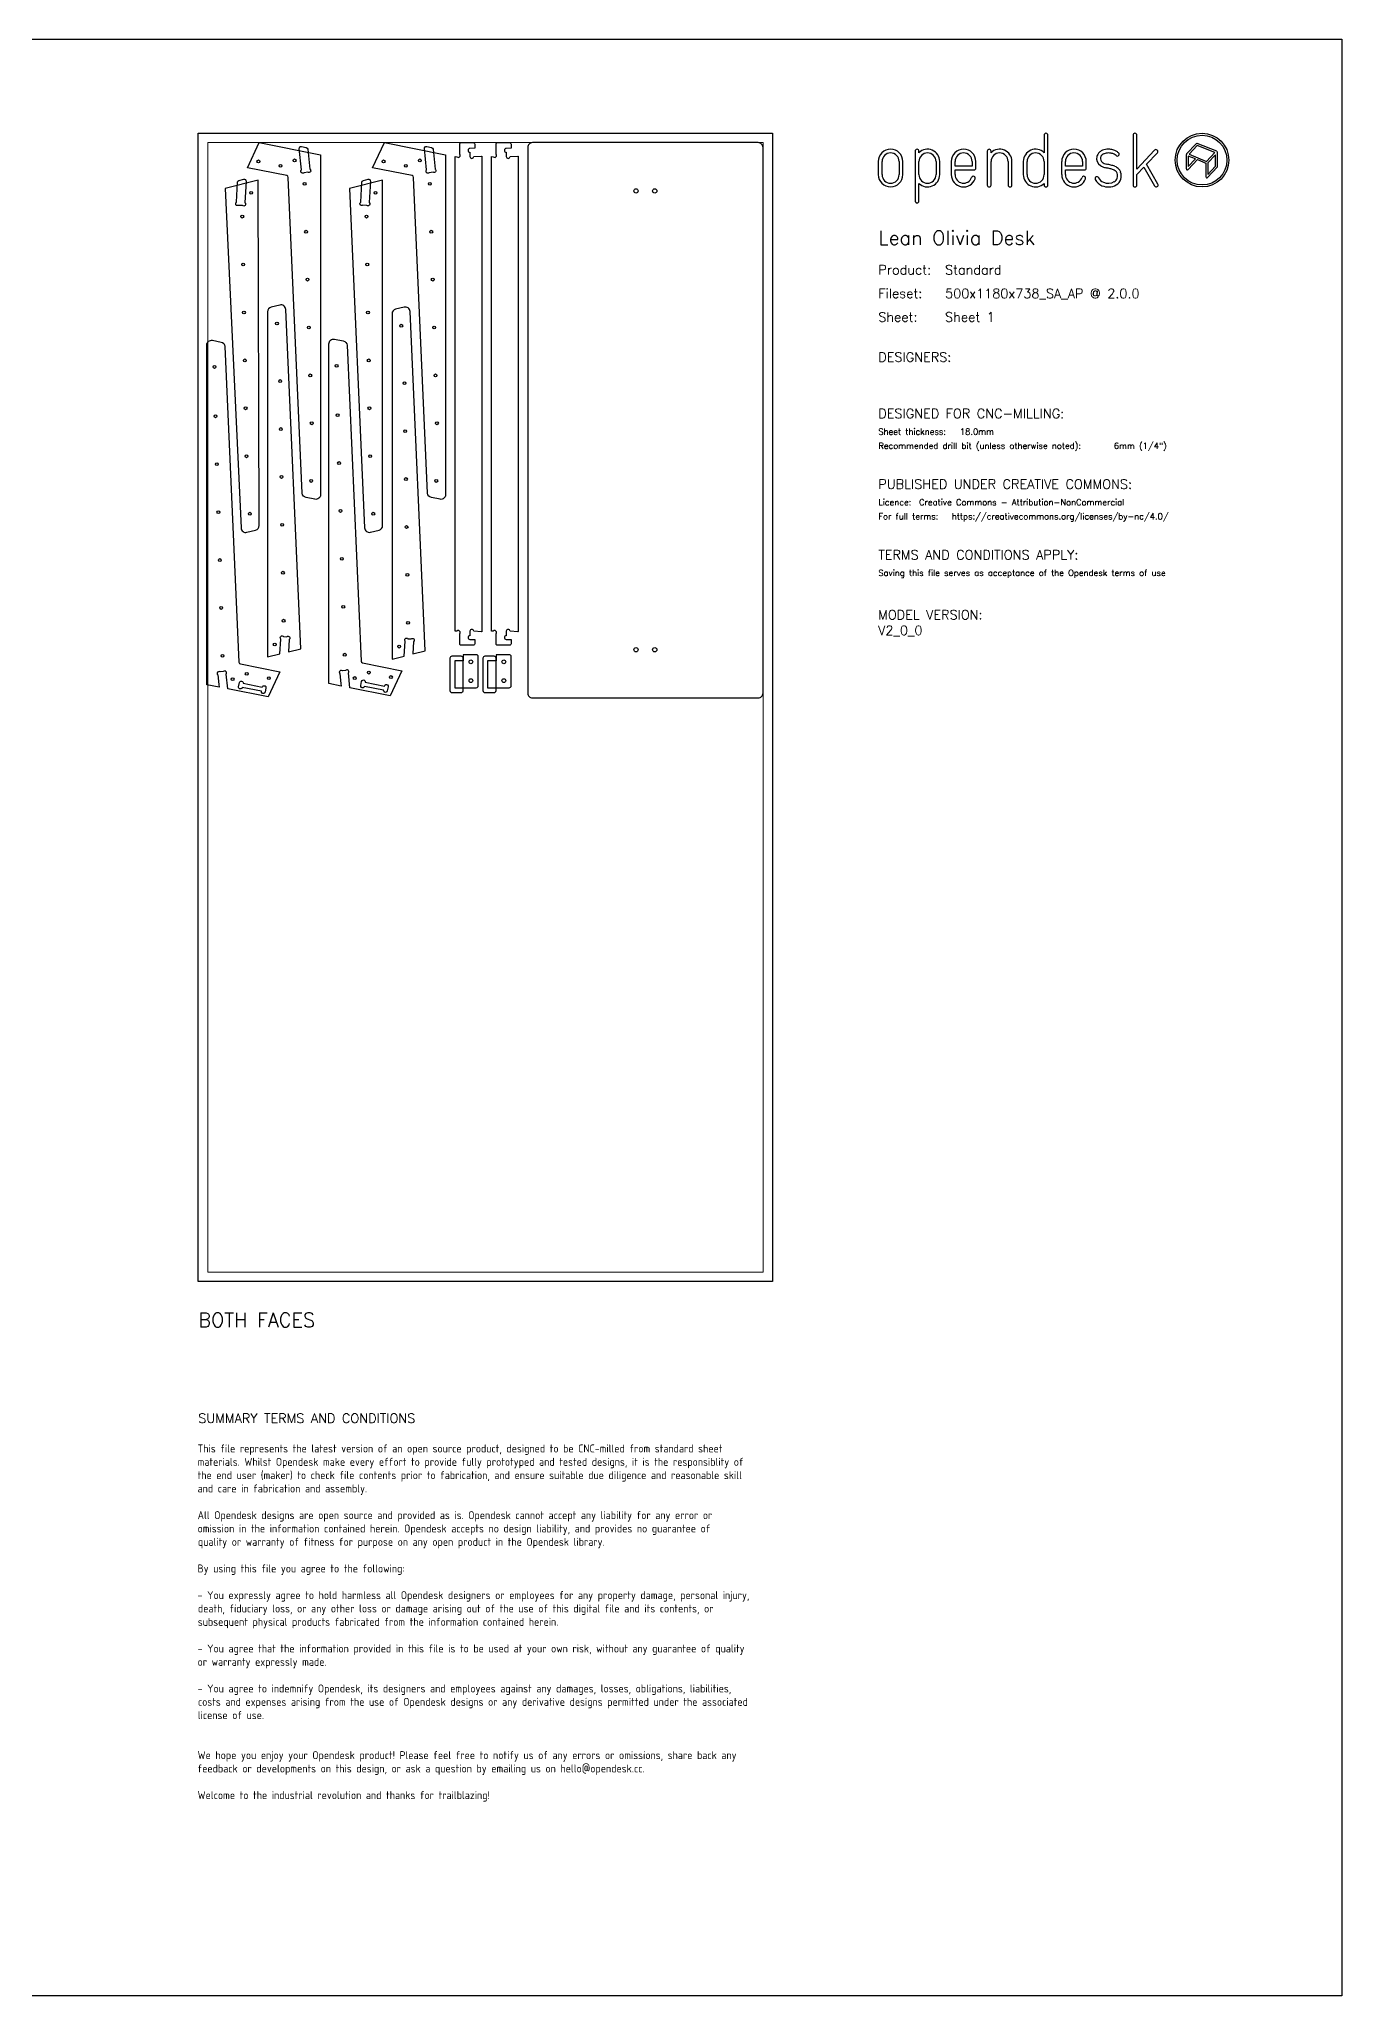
# Model space of a CAD drawing. Header units: millimetres. Extents: x -300 to 5880, y -300 to 4158.
# Drawn here: x 3112 to 5880, y 0 to 4158 of the extents above; entities that cross this region are included whole.
import ezdxf
from ezdxf.enums import TextEntityAlignment as Align

# ---------------------------------------------------------------- set-up
doc = ezdxf.new("R2010")
doc.units = ezdxf.units.MM
doc.layers.add('00-NOPRINT_TEXT', color=7, linetype='Continuous', lineweight=25)
doc.layers.add('00_NOPRINT_TOLERANCE', color=7, linetype='Continuous', lineweight=5)
for name, color, linetype, lineweight, true_color in [('BOARD_$TH-NOMINAL', 3, 'Continuous', 30, 0x00ff00), ('TOP-CUT-INSIDE_18.000MM', 1, 'Continuous', 25, 0xff1c00), ('TOP-CUT-OUTSIDE_18.000MM', 220, 'Continuous', 25, 0xff00d1), ('TOP-HOLE-6.000MM-DIAM_14.000MM', 220, 'Continuous', 25, 0xff00c7), ('TOP-HOLE-8.000MM-DIAM_18.000MM', 3, 'Continuous', 25, 0x00ff0c), ('TOP-HOLE-9.000MM-DIAM_13.000MM', 190, 'Continuous', 25, 0x9500ff), ('TOP-POCKET-INSIDE_12.000MM', 140, 'Continuous', 25, 0x00b1ff), ('TOP-POCKET-INSIDE_9.000MM', 60, 'Continuous', 25, 0xb0ff00)]:
    doc.layers.add(name, color=color, linetype=linetype, lineweight=lineweight, true_color=true_color)
doc.layers.add('TOP-CHAMFER-ONLINE_14MM', color=70, linetype='Continuous', true_color=0x8fff00)
doc.styles.add('OD-ISOCP-17_221', font='isocp.shx')
doc.styles.add('OD-ISOCP-17_222', font='isocp.shx')
doc.styles.add('OD-ISOCP-17_223', font='isocp.shx')
doc.styles.add('OD-ISOCP-17_224', font='isocp.shx')
doc.styles.add('OD-ISOCP-17_225', font='isocp.shx')
doc.styles.add('OD-ISOCP-17_226', font='isocp.shx')
doc.styles.add('OD-ISOCP-17_227', font='isocp.shx')
doc.styles.add('OD-ISOCP-17_228', font='isocp.shx')
doc.styles.add('OD-ISOCP-17_229', font='isocp.shx')
doc.styles.add('OD-ISOCP-17_230', font='isocp.shx')
doc.styles.add('OD-ISOCP-17_231', font='isocp.shx')
doc.styles.add('OD-ISOCP-17_232', font='isocp.shx')
doc.styles.add('OD-ISOCP-17_233', font='isocp.shx')
doc.styles.add('OD-ISOCP-17_234', font='isocp.shx')
doc.styles.add('OD-ISOCP-17_235', font='isocp.shx')
doc.styles.add('OD-ISOCP-17_236', font='isocp.shx')
doc.styles.add('OD-ISOCP-17_237', font='isocp.shx')
doc.styles.add('OD-ISOCP-17_238', font='isocp.shx')
doc.styles.add('OD-ISOCP-17_239', font='isocp.shx')
doc.styles.add('OD-SIMPLEX-13_86', font='simplex.shx')
doc.styles.add('OD-SIMPLEX-20_82', font='simplex.shx')
doc.styles.add('OD-SIMPLEX-20_86', font='simplex.shx')
doc.styles.add('OD-SIMPLEX-20_88', font='simplex.shx')
doc.styles.add('OD-SIMPLEX-30_83', font='simplex.shx')
doc.styles.add('OD-SIMPLEX-30_87', font='simplex.shx')

# ---------------------------------------------------------------- blocks, each defined once
blk = doc.blocks.new('Borders Opendesk_7')
at = {"layer": '00-NOPRINT_TEXT'}
for p, q in [((0, 4158), (5880, 4158)), ((5880, 4158), (5880, 0)), ((5247.4, 3954), (5247.4, 3916.7)), ((5255.3, 3848), (5255.3, 3954)), ((5436.4, 3954), (5436.4, 3848)), ((5444.4, 3881.9), (5444.4, 3954)), ((4973.4, 3920.1), (4973.4, 3814.1)), ((4981.3, 3916.7), (4981.3, 3920.1)), ((5126.6, 3920.1), (5126.6, 3848)), ((5134.5, 3916.7), (5134.5, 3920.1)), ((5482.1, 3922), (5444.4, 3881.9)), ((5464.8, 3892.1), (5487.9, 3916.6)), ((5549.5, 3912.6), (5549.5, 3882.2)), ((5570.5, 3935.8), (5550.1, 3914)), ((5553.7, 3909.6), (5553.7, 3887.4)), ((5568.8, 3903.5), (5553.7, 3909.6)), ((5572.6, 3931.9), (5555.2, 3913.4)), ((5555.2, 3913.4), (5592.6, 3898.3)), ((5610, 3916.9), (5572.6, 3931.9)), ((5614.4, 3919.6), (5572.8, 3936.3)), ((5592.6, 3898.3), (5610, 3916.9)), ((5611.5, 3912.4), (5595.2, 3895.1)), ((5611.5, 3888.1), (5611.5, 3912.4)), ((5615.7, 3887.3), (5615.7, 3917.6)), ((4895, 3898), (4895, 3870.1)), ((4902.9, 3870.1), (4902.9, 3898)), ((4939.3, 3898), (4939.3, 3870.1)), ((4947.3, 3870.1), (4947.3, 3898)), ((4981.3, 3870.1), (4981.3, 3898)), ((5017.7, 3898), (5017.7, 3870.1)), ((5025.6, 3870.1), (5025.6, 3898)), ((5050, 3898), (5050, 3870.1)), ((5058, 3888.1), (5058, 3898)), ((5094.4, 3888.1), (5058, 3888.1)), ((5058, 3870.1), (5058, 3880.1)), ((5058, 3880.1), (5098.3, 3880.1)), ((5094.4, 3898), (5094.4, 3888.1)), ((5102.3, 3884.1), (5102.3, 3898)), ((5134.5, 3848), (5134.5, 3898)), ((5170.9, 3898), (5170.9, 3848)), ((5178.9, 3848), (5178.9, 3898)), ((5203, 3898), (5203, 3870.1)), ((5211, 3870.1), (5211, 3898)), ((5247.4, 3898), (5247.4, 3870.1)), ((5284.6, 3898), (5284.6, 3870.1)), ((5292.6, 3888.1), (5292.6, 3898)), ((5329, 3888.1), (5292.6, 3888.1)), ((5292.6, 3870.1), (5292.6, 3880.1)), ((5292.6, 3880.1), (5332.9, 3880.1)), ((5329, 3898), (5329, 3888.1)), ((5336.9, 3884.1), (5336.9, 3898)), ((5444.4, 3870.4), (5459.1, 3886)), ((5444.4, 3848), (5444.4, 3870.4)), ((5459.1, 3886), (5482.1, 3846)), ((5489, 3850), (5464.8, 3892.1)), ((5553.1, 3880.8), (5572.9, 3901.9)), ((5553.7, 3887.4), (5568.8, 3903.5)), ((5572.9, 3901.9), (5591.1, 3894.5)), ((5591.1, 3894.5), (5591.1, 3865.5)), ((5594.7, 3864.1), (5615.1, 3885.8)), ((5595.2, 3895.1), (5595.2, 3870.7)), ((5595.2, 3870.7), (5611.5, 3888.1)), ((4981.3, 3814.1), (4981.3, 3851.4)), ((5247.4, 3851.4), (5247.4, 3848)), ((5880, 0), (0, 0))]:
    blk.add_line(p, q, dxfattribs=at)
for radius in [57, 52.9]:
    blk.add_circle((5582.9, 3901), radius, dxfattribs=at)
for centre, radius, start, end in [((5251.3, 3954), 3.97, 0, 180), ((5440.4, 3954), 3.97, 0, 180), ((4921.1, 3898), 26.1, 0, 180), ((4921.1, 3898), 18.2, 0, 180), ((4977.3, 3920.1), 3.97, 0, 180), ((4999.5, 3898), 26.1, 0, 134.1316), ((4999.5, 3898), 18.2, 0, 180), ((5076.2, 3898), 26.1, 0, 180), ((5076.2, 3898), 18.2, 0, 180), ((5130.6, 3920.1), 3.97, 0, 180), ((5152.7, 3898), 26.1, 0, 134.1316), ((5152.7, 3898), 18.2, 0, 180), ((5229.2, 3898), 26.1, 45.8684, 180), ((5229.2, 3898), 18.2, 0, 180), ((5310.8, 3898), 26.1, 0, 180), ((5310.8, 3898), 18.2, 0, 180), ((5377.2, 3904.5), 18.3, 167.0964, 235.8453), ((5375.9, 3904.8), 16.9, 150.5139, 167.0489), ((5377.5, 3903.4), 19, 138.9882, 149.267), ((5377.5, 3903.4), 19, 127.9168, 138.9882), ((5380.5, 3899.5), 24, 111.7012, 127.9168), ((5375.9, 3904.8), 8.99, 151.0519, 168.0238), ((5377.5, 3903.4), 11.1, 138.9882, 148.8091), ((5377.5, 3903.4), 11.1, 127.9168, 138.9882), ((5380.5, 3899.5), 16, 111.7012, 127.9168), ((5383.5, 3891.9), 32.1, 90, 111.7012), ((5383.5, 3891.9), 24.2, 90, 111.7012), ((5383.5, 3878.8), 45.3, 80.7104, 90), ((5383.5, 3878.8), 37.3, 80.7104, 90), ((5385.9, 3893.2), 22.7, 71.5035, 80.7104), ((5385.9, 3893.2), 30.7, 71.5035, 80.7104), ((5387.1, 3896.7), 19, 61.0356, 71.5035), ((5387.1, 3896.7), 26.9, 61.0356, 71.5035), ((5387.1, 3896.7), 19, 46.7983, 61.0356), ((5387.1, 3896.7), 26.9, 46.7983, 61.0356), ((5402.8, 3913.5), 3.97, 226.7983, 46.7983), ((5485, 3919.3), 3.97, 316.7135, 136.7135), ((5551.6, 3912.6), 2.06, 136.7696, 180), ((5572, 3934.4), 2.06, 68.0714, 136.7696), ((5613.6, 3917.6), 2.06, 0, 68.0714), ((4921.1, 3870.1), 26.1, 180, 0), ((4921.1, 3870.1), 18.2, 180, 0), ((4999.5, 3870.1), 18.2, 180, 0), ((4999.5, 3870.1), 26.1, 225.8684, 0), ((5076.2, 3870.1), 26.1, 180, 340.0258), ((5076.2, 3870.1), 18.2, 180, 340.0258), ((5098.3, 3884.1), 3.97, 270, 0), ((5229.2, 3870.1), 26.1, 180, 314.1316), ((5229.2, 3870.1), 18.2, 180, 0), ((5310.8, 3870.1), 26.1, 180, 340.0258), ((5310.8, 3870.1), 18.2, 180, 340.0258), ((5332.9, 3884.1), 3.97, 270, 0), ((5377.2, 3904.5), 10.3, 167.9603, 235.8613), ((5382, 3911.6), 26.9, 235.8511, 248.0912), ((5382, 3911.6), 18.9, 235.8511, 248.0912), ((5388.7, 3928.4), 44.9, 248.0912, 257.5385), ((5388.7, 3928.4), 37, 248.0912, 257.5385), ((5300, 3526.6), 366.5, 76.1947, 77.5385), ((5300, 3526.6), 374.5, 76.1947, 77.5385), ((5372.7, 3822.5), 61.9, 69.1442, 76.1947), ((5372.7, 3822.5), 69.8, 69.1442, 76.1947), ((5389.5, 3866.6), 14.6, 38.9291, 69.1442), ((5389.5, 3866.6), 22.5, 38.9291, 69.1442), ((5393.9, 3870.2), 8.99, 17.5834, 38.9291), ((5385.6, 3867.6), 17.6, 343.8033, 17.5834), ((5393.9, 3870.2), 16.9, 17.5834, 38.9291), ((5385.6, 3867.6), 25.5, 343.8033, 17.5834), ((5551.6, 3882.2), 2.06, 180, 316.7696), ((5613.6, 3887.3), 2.06, 316.7696, 0), ((5097, 3862.6), 3.97, 340.0258, 160.0258), ((5130.6, 3848), 3.97, 180, 0), ((5174.9, 3848), 3.97, 180, 0), ((5251.3, 3848), 3.97, 180, 0), ((5331.6, 3862.6), 3.97, 340.0258, 160.0258), ((5359.7, 3861.7), 3.97, 24.786, 204.786), ((5380.2, 3871.2), 26.6, 204.786, 247.9544), ((5380.2, 3871.2), 18.7, 204.786, 247.9544), ((5383.5, 3879.3), 35.4, 247.9544, 298.2026), ((5383.5, 3879.3), 27.4, 247.9544, 298.2026), ((5390.6, 3866.1), 12.5, 298.2026, 343.8033), ((5390.6, 3866.1), 20.4, 298.2026, 343.8033), ((5440.4, 3848), 3.97, 180, 0), ((5485.5, 3848), 3.97, 209.8417, 29.8417), ((5593.2, 3865.5), 2.06, 180, 316.7696), ((4977.3, 3814.1), 3.97, 180, 0)]:
    blk.add_arc(centre, radius, start, end, dxfattribs=at)
at = {"layer": '00_NOPRINT_TOLERANCE', "ltscale": 0.379202}
for p, q in [((3450, 3958), (4670, 3958)), ((3450, 1518), (3450, 3958)), ((4670, 3958), (4670, 1518)), ((4670, 1518), (3450, 1518))]:
    blk.add_line(p, q, dxfattribs=at)
at = {"layer": '00_NOPRINT_TOLERANCE', "ltscale": 0.380876}
for p, q in [((3470, 3938), (4650, 3938)), ((4650, 1538), (3470, 1538))]:
    blk.add_line(p, q, dxfattribs=at)
at = {"layer": '00_NOPRINT_TOLERANCE', "ltscale": 0.380023}
for p, q in [((3470, 1538), (3470, 3938)), ((4650, 3938), (4650, 1538))]:
    blk.add_line(p, q, dxfattribs=at)
at = {"layer": 'BOARD_$TH-NOMINAL'}
for p, q in [((3450, 3958), (4670, 3958)), ((3450, 1518), (3450, 3958)), ((4670, 3958), (4670, 1518)), ((4670, 1518), (3450, 1518))]:
    blk.add_line(p, q, dxfattribs=at)
at = {"layer": '00-NOPRINT_TEXT'}
for s, height, style, p in [('Lean Olivia Desk', 30, 'OD-SIMPLEX-30_83', (4895, 3720.9)), ('Product:', 20, 'OD-SIMPLEX-20_82', (4895, 3657.9)), ('Standard', 20, 'OD-SIMPLEX-20_82', (5036.9, 3657.9)), ('Fileset:', 20, 'OD-SIMPLEX-20_82', (4895, 3607.7)), ('500x1180x738_SA_AP @ 2.0.0', 20, 'OD-SIMPLEX-20_82', (5036.9, 3607.6)), ('Sheet:', 20, 'OD-SIMPLEX-20_82', (4895, 3557.4)), ('Sheet 1', 20, 'OD-SIMPLEX-20_82', (5036.9, 3557.5)), ('DESIGNERS:', 20, 'OD-SIMPLEX-20_82', (4895, 3472.4)), ('DESIGNED FOR CNC-MILLING:', 20, 'OD-SIMPLEX-20_82', (4895, 3352.4)), ('Sheet thickness:', 13, 'OD-SIMPLEX-13_86', (4895, 3317.4)), ('18.0mm', 13, 'OD-SIMPLEX-13_86', (5068.3, 3317.4)), ('Recommended drill bit (unless otherwise noted):', 13, 'OD-SIMPLEX-13_86', (4895, 3287.4)), ('6mm (1/4")', 13, 'OD-SIMPLEX-13_86', (5395.5, 3287.4)), ('PUBLISHED UNDER CREATIVE COMMONS:', 20, 'OD-SIMPLEX-20_82', (4895, 3202.4)), ('Licence:', 13, 'OD-SIMPLEX-13_86', (4895, 3167.4)), ('Creative Commons - Attribution-NonCommercial', 13, 'OD-SIMPLEX-13_86', (4981.5, 3167.4)), ('For full terms:', 13, 'OD-SIMPLEX-13_86', (4895, 3137.4)), ('https://creativecommons.org/licenses/by-nc/4.0/', 13, 'OD-SIMPLEX-13_86', (5051.1, 3137.4)), ('TERMS AND CONDITIONS APPLY:', 20, 'OD-SIMPLEX-20_82', (4895, 3052.3)), ('Saving this file serves as acceptance of the Opendesk terms of use ', 13, 'OD-SIMPLEX-13_86', (4895, 3017.3))]:
    blk.add_text(s, height=height, dxfattribs=dict(at, style=style)).set_placement(p)
at = {"layer": '00-NOPRINT_TEXT', "color": 7}
for s, height, style, p in [('BOTH FACES', 30, 'OD-SIMPLEX-30_87', (3450, 1451.3)), ('SUMMARY TERMS AND CONDITIONS', 20, 'OD-SIMPLEX-20_86', (3450, 1237.4))]:
    blk.add_text(s, height=height, dxfattribs=dict(at, style=style)).set_placement(p, align=Align.TOP_LEFT)
for s, style, p in [('This file represents the latest version of an open source product, designed to be CNC-milled from standard sheet', 'OD-ISOCP-17_221', (3448.5, 1154.7)), ('materials. Whilst Opendesk make every effort to provide fully prototyped and tested designs, it is the responsiblity of', 'OD-ISOCP-17_222', (3448.5, 1126.3)), ('the end user (maker) to check file contents prior to fabrication, and ensure suitable due diligence and reasonable skill', 'OD-ISOCP-17_223', (3448.5, 1098)), ('and care in fabrication and assembly.', 'OD-ISOCP-17_224', (3448.5, 1069.7)), ('All Opendesk designs are open source and provided as is. Opendesk cannot accept any liability for any error or', 'OD-ISOCP-17_225', (3448.5, 1013)), ('omission in the information contained herein. Opendesk accepts no design liability, and provides no guarantee of', 'OD-ISOCP-17_226', (3448.5, 984.7)), ('quality or warranty of fitness for purpose on any open product in the Opendesk library.', 'OD-ISOCP-17_227', (3449.1, 956.3)), ('By using this file you agree to the following:', 'OD-ISOCP-17_228', (3448.5, 899.7)), ('- You expressly agree to hold harmless all Opendesk designers or employees for any property damage, personal injury,', 'OD-ISOCP-17_229', (3448.5, 843)), ('death, fiduciary loss, or any other loss or damage arising out of the use of this digital file and its contents, or', 'OD-ISOCP-17_230', (3449.1, 814.7)), ('subsequent physical products fabricated from the information contained herein.', 'OD-ISOCP-17_231', (3449, 786.3)), ('- You agree that the information provided in this file is to be used at your own risk, without any guarantee of quality', 'OD-ISOCP-17_232', (3448.5, 729.7)), ('or warranty expressly made.', 'OD-ISOCP-17_233', (3448.5, 701.3)), ('- You agree to indemnify Opendesk, its designers and employees against any damages, losses, obligations, liabilities,', 'OD-ISOCP-17_234', (3448.5, 644.7)), ('costs and expenses arising from the use of Opendesk designs or any derivative designs permitted under the associated', 'OD-ISOCP-17_235', (3449.1, 616.3)), ('license of use.', 'OD-ISOCP-17_236', (3448.8, 588)), ('We hope you enjoy your Opendesk product! Please feel free to notify us of any errors or omissions, share back any', 'OD-ISOCP-17_237', (3448.5, 503)), ('feedback or developments on this design, or ask a question by emailing us on hello@opendesk.cc.', 'OD-ISOCP-17_238', (3448.5, 474.7)), ('Welcome to the industrial revolution and thanks for trailblazing!', 'OD-ISOCP-17_239', (3448.5, 418))]:
    blk.add_text(s, height=17, dxfattribs=dict(at, style=style)).set_placement(p)

msp = doc.modelspace()

# ---------------------------------------------------------------- linework, layer by layer
at = {"layer": 'TOP-CHAMFER-ONLINE_14MM'}
msp.add_lwpolyline([(4650, 3928, 0.414214), (4640, 3938), (4160, 3938, 0.414214), (4150, 3928), (4150, 2768, 0.414214), (4160, 2758), (4640, 2758, 0.414214), (4650, 2768)], format="xyb", close=True, dxfattribs=at)
at = {"layer": 'TOP-CUT-INSIDE_18.000MM'}
for points in [[(3586, 2781, -1), (3593.8, 2779.4), (3592.1, 2770.6, -1), (3584.2, 2772.1), (3543.5, 2780.3, -1), (3535.7, 2781.8), (3537.4, 2790.7, -1), (3545.3, 2789.1), (3586, 2781)], [(3845.6, 2783.4, -1), (3853.4, 2781.9), (3851.6, 2773, -1), (3843.8, 2774.6), (3803.1, 2782.7, -1), (3795.2, 2784.3), (3797, 2793.1, -1), (3804.8, 2791.6), (3845.6, 2783.4)]]:
    msp.add_lwpolyline(points, format="xyb", dxfattribs=at)
at = {"layer": 'TOP-CUT-OUTSIDE_18.000MM'}
for points in [[(3638.1, 3868), (3554.3, 3884.7), (3579.3, 3938), (3709.6, 3912), (3709.6, 3190, -0.473197), (3697.6, 3180.2), (3679.1, 3183.9, -0.345146), (3671, 3193.2), (3641.3, 3864.2, 0.345146)], [(3963.7, 3180.2), (3945.2, 3183.9, -0.345146), (3937.1, 3193.2), (3907.4, 3864.2, 0.345146), (3904.2, 3868), (3820.4, 3884.7), (3845.4, 3938), (3975.6, 3912), (3975.6, 3190, -0.473197)], [(4005.6, 3935, -0.414214), (4008.6, 3938), (4034.3, 3938, -0.414214), (4037.3, 3935), (4037.3, 3926), (4027.3, 3925.7, 1), (4027.3, 3917.7), (4027.3, 3908.4, 1), (4035.3, 3908.4), (4051.8, 3909.3, -0.430992), (4052.8, 3908.3), (4052.8, 2899.7, -0.430992), (4051.8, 2898.7), (4035.3, 2899.6, 1), (4027.3, 2899.6), (4027.3, 2890.3, 1), (4027.3, 2882.3), (4037.3, 2882), (4037.3, 2873, -0.414214), (4034.3, 2870), (4008.6, 2870, -0.414214), (4005.6, 2873), (4005.6, 2894.6, 1.03045), (3999.6, 2899.8), (3995.6, 2899.7), (3995.6, 3908.3), (3999.6, 3908.2, 1.03045), (4005.6, 3913.4)], [(4082.8, 3935, -0.414214), (4085.8, 3938), (4111.5, 3938, -0.414214), (4114.5, 3935), (4114.5, 3926), (4104.5, 3925.7, 1), (4104.5, 3917.7), (4104.5, 3908.4, 1), (4112.5, 3908.4), (4128.9, 3909.3, -0.430992), (4130, 3908.3), (4130, 2899.7, -0.430992), (4128.9, 2898.7), (4112.5, 2899.6, 1), (4104.5, 2899.6), (4104.5, 2890.3, 1), (4104.5, 2882.3), (4114.5, 2882), (4114.5, 2873, -0.414214), (4111.5, 2870), (4085.8, 2870, -0.414214), (4082.8, 2873), (4082.8, 2894.6, 1.03045), (4076.8, 2899.8), (4072.8, 2899.7), (4072.8, 3908.3), (4076.8, 3908.2, 1.03045), (4082.8, 3913.4)], [(4650, 3928, 0.414214), (4640, 3938), (4160, 3938, 0.414214), (4150, 3928), (4150, 2768, 0.414214), (4160, 2758), (4640, 2758, 0.414214), (4650, 2768)], [(3579.4, 3124.3), (3577.4, 3858), (3507.1, 3840.5), (3541, 3119.3, 0.473197), (3553.4, 3110), (3571.8, 3114.6, 0.345146)], [(3803.3, 3119.4, 0.473197), (3815.7, 3110.1), (3834, 3114.6, 0.345146), (3841.7, 3124.3), (3841.7, 3858), (3771.3, 3840.7)], [(4044.8, 2783.6), (4044.8, 2846, 0.414214), (4040.8, 2850), (4012.8, 2850), (4012.8, 2836.7), (3994.8, 2836.7), (3994.8, 2779.6), (4040.8, 2779.6, 0.414214)], [(4114.8, 2783.6), (4114.8, 2846, 0.414214), (4110.8, 2850), (4082.8, 2850), (4082.8, 2836.7), (4064.8, 2836.7), (4064.8, 2779.6), (4110.8, 2779.6, 0.414214)]]:
    msp.add_lwpolyline(points, format="xyb", close=True, dxfattribs=at)
for points in [[(3625.3, 2883.2, -1), (3631.3, 2888.6), (3637.9, 2888.2, -1), (3643.3, 2882.2), (3641.8, 2856), (3667.7, 2862.4), (3635.7, 3583.7, 0.473197), (3623.3, 3593), (3605, 3588.5, 0.345146), (3597.4, 3578.8), (3597.4, 2845.1), (3623.5, 2851.5), (3625.3, 2883.2)], [(3889.6, 2878.7, -1), (3895.6, 2884), (3902.2, 2883.6, -1), (3907.6, 2877.7), (3906.1, 2851.5), (3932, 2857.9), (3900, 3579.2, 0.473197), (3887.6, 3588.5), (3869.3, 3583.9, 0.345146), (3861.7, 3574.2), (3861.7, 2840.6), (3887.8, 2847), (3889.6, 2878.7)], [(3503.2, 2813.9), (3496.6, 2813.2, 1), (3491.5, 2807), (3493.6, 2786.6), (3494.2, 2780.9), (3468, 2786.2), (3468, 3508.2, -0.473197), (3480, 3518), (3498.5, 3514.3, -0.345146), (3506.5, 3504.9), (3536.3, 2833.9, 0.345146), (3539.5, 2830.2), (3623.2, 2813.5), (3598.2, 2760.2), (3512.6, 2777.3), (3509.4, 2808.9, 1), (3503.2, 2813.9)], [(3762.8, 2816.4), (3756.2, 2815.7, 1), (3751.1, 2809.5), (3753.2, 2789), (3753.7, 2783.4), (3727.6, 2788.6), (3727.6, 3510.7, -0.473197), (3739.5, 3520.5), (3758.1, 3516.8, -0.345146), (3766.1, 3507.4), (3795.8, 2836.4, 0.345146), (3799.1, 2832.7), (3882.8, 2815.9), (3857.8, 2762.6), (3772.2, 2779.7), (3769, 2811.3, 1), (3762.8, 2816.4)]]:
    msp.add_lwpolyline(points, format="xyb", dxfattribs=at)
at = {"layer": 'TOP-HOLE-6.000MM-DIAM_14.000MM'}
for centre in [(3577.7, 3898.3), (3624.8, 3888.9), (3654.7, 3900.3), (3843.8, 3898.3), (3890.9, 3888.9), (3920.8, 3900.3), (3562.4, 3831.4), (3676, 3850.6), (3826.7, 3831.5), (3942.1, 3850.6), (3807.6, 3780.9), (3543.5, 3780.8), (3679, 3748.8), (3945.1, 3748.8), (3545.3, 3679), (3809.1, 3679), (3682, 3647), (3948.1, 3647), (3547.1, 3577.1), (3810.6, 3577.2), (3617.2, 3553.6), (3685, 3545.3), (3881.4, 3549.1), (3951.1, 3545.3), (3484.3, 3461.3), (3548.9, 3475.3), (3743.9, 3463.7), (3812.1, 3475.4), (3623.9, 3431.4), (3688, 3443.5), (3888.2, 3426.9), (3954.1, 3443.5), (3550.6, 3373.5), (3813.6, 3373.6), (3486.5, 3356.6), (3625.4, 3329.5), (3691, 3341.6), (3746.1, 3359), (3889.7, 3325), (3957.1, 3341.6), (3489.5, 3254.7), (3552.4, 3271.6), (3749.1, 3257.2), (3815.1, 3271.7), (3626.9, 3227.7), (3689.7, 3219.2), (3891.2, 3223.2), (3955.8, 3219.2), (3492.6, 3152.9), (3559.5, 3149.5), (3628.4, 3125.9), (3752.1, 3155.4), (3821.9, 3149.5), (3892.7, 3121.3), (3495.6, 3051.1), (3755.1, 3053.6), (3629.9, 3024.1), (3894.2, 3019.5), (3498.6, 2949.3), (3758.1, 2951.8), (3631.4, 2922.2), (3895.7, 2917.7), (3612.4, 2871.6), (3876.7, 2867.1), (3501.6, 2847.5), (3761.1, 2850), (3522.9, 2797.8), (3552.8, 2809.3), (3599.9, 2799.9), (3782.4, 2800.3), (3812.4, 2811.8), (3859.4, 2802.4)]:
    msp.add_circle(centre, 3, dxfattribs=at)
at = {"layer": 'TOP-HOLE-8.000MM-DIAM_18.000MM'}
for centre in [(4029.3, 2834.8), (4099.3, 2834.8), (4029.3, 2794.8), (4099.3, 2794.8)]:
    msp.add_circle(centre, 4, dxfattribs=at)
at = {"layer": 'TOP-HOLE-9.000MM-DIAM_13.000MM'}
for centre in [(4380, 3835.5), (4420, 3835.5), (4380, 2860.5), (4420, 2860.5)]:
    msp.add_circle(centre, 4.5, dxfattribs=at)
at = {"layer": 'TOP-POCKET-INSIDE_12.000MM'}
for points in [[(3682.7, 3875), (3674.7, 3874.2, -1), (3669.1, 3880), (3664.5, 3925.5, -0.504486), (3669.2, 3929.8), (3679.5, 3927.7, -0.329357), (3682.7, 3924.2), (3687, 3881.8, -1)], [(3948.8, 3875), (3940.8, 3874.2, -1), (3935.2, 3880), (3930.6, 3925.5, -0.504486), (3935.3, 3929.8), (3945.6, 3927.7, -0.329357), (3948.8, 3924.2), (3953.1, 3881.8, -1)]]:
    msp.add_lwpolyline(points, format="xyb", close=True, dxfattribs=at)
for points in [[(3543.7, 3804.4), (3535.7, 3804.8, -1), (3531.1, 3811.4), (3533.4, 3854, -0.329357), (3536.4, 3857.6), (3546.5, 3860.2, -0.504486), (3551.5, 3856.1), (3549, 3810.4, -1), (3543.7, 3804.4)], [(3807.9, 3804.5), (3799.8, 3805, -1), (3795.2, 3811.5), (3797.6, 3854.1, -0.329357), (3800.7, 3857.8), (3810.8, 3860.3, -0.504486), (3815.8, 3856.1), (3813.2, 3810.5, -1), (3807.9, 3804.5)]]:
    msp.add_lwpolyline(points, format="xyb", dxfattribs=at)
at = {"layer": 'TOP-POCKET-INSIDE_9.000MM'}
for points in [[(4012.8, 2773.6), (4012.8, 2842.7, 0.414214), (4008.8, 2846.7), (3988.8, 2846.7, 0.414214), (3984.8, 2842.7), (3984.8, 2773.6, 0.414214), (3988.8, 2769.6), (4008.8, 2769.6, 0.414214)], [(4082.8, 2773.6), (4082.8, 2842.7, 0.414214), (4078.8, 2846.7), (4058.8, 2846.7, 0.414214), (4054.8, 2842.7), (4054.8, 2773.6, 0.414214), (4058.8, 2769.6), (4078.8, 2769.6, 0.414214)]]:
    msp.add_lwpolyline(points, format="xyb", close=True, dxfattribs=at)

# ---------------------------------------------------------------- block references
msp.add_blockref('Borders Opendesk_7', (0, 0))

# ---------------------------------------------------------------- texts
at = {"insert": (4894.6, 2944.9), "char_height": 20, "width": 292.308, "attachment_point": 1, "style": 'OD-SIMPLEX-20_88'}
msp.add_mtext('MODEL VERSION:\\PV2_0_0', dxfattribs=at)

doc.saveas('drawing.dxf')
